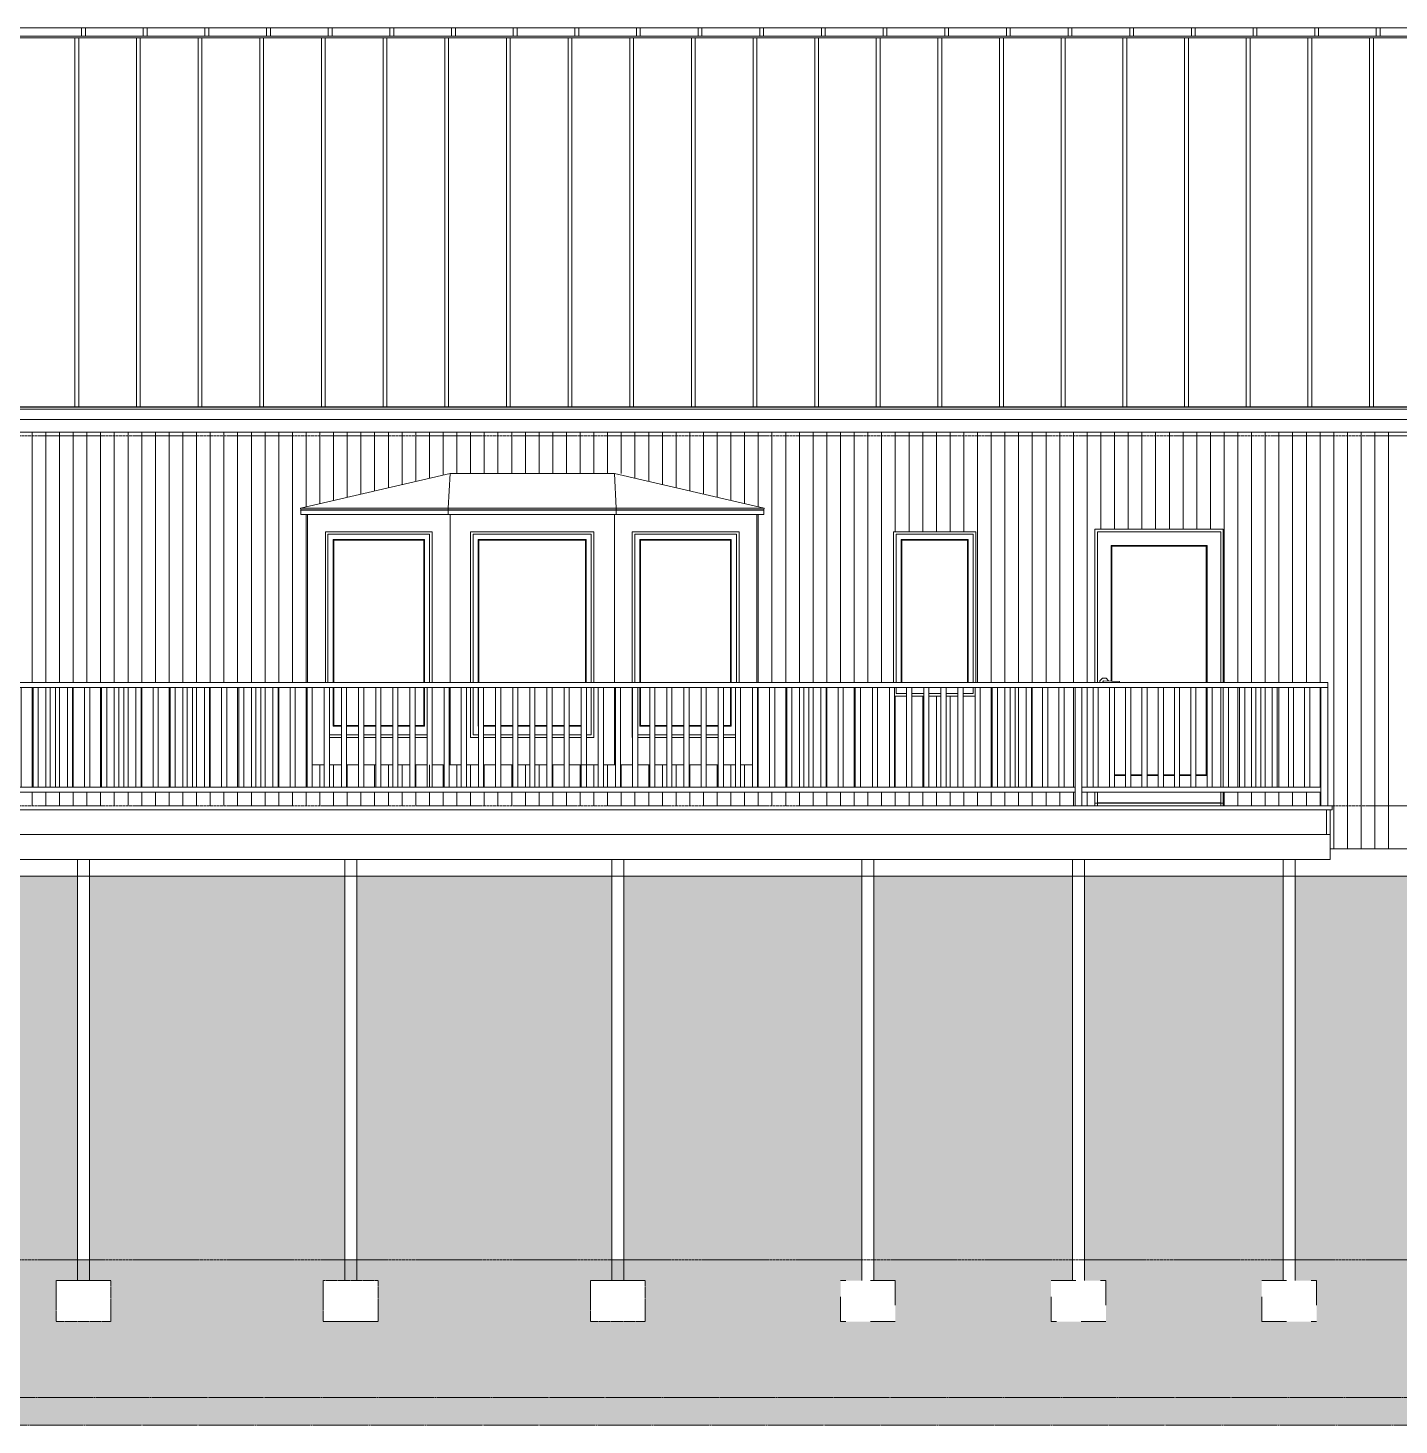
# Model space of a CAD drawing. Header units: inches. Extents: x 99 to 15695, y -7208 to 2559.
# Drawn here: x 12222.1 to 12622.3, y -3884.5 to -3476.8 of the extents above; entities that cross this region are included whole.
import ezdxf

# ---------------------------------------------------------------- set-up
doc = ezdxf.new("R2010")
doc.units = ezdxf.units.IN
doc.header["$LTSCALE"] = 96
doc.header["$MEASUREMENT"] = 0
doc.linetypes.add('Dash', pattern=[0.225, 0.15, -0.075])
doc.linetypes.add('Dot', pattern=[0.15, 0.075, -0.075])
doc.layers.add('Common', color=4, linetype='Continuous', lineweight=5)
doc.layers.add('Section', color=6, linetype='Continuous', lineweight=20)
doc.layers.add('Hatch', color=7, linetype='Continuous', lineweight=0, true_color=0x919191)
pattern_1 = [(95, (0, 0), (27.5776, 23.140354), [3.75, -41.25]), (40, (0, 0), (-31.49961, 21.68841), [3, -33]), (145.45144, (2.298, 1.93), (-3.92201, 44.82876), [3.18701, -35.05711]), (91.1842, (-7.07, 7.07), (43.58467, 31.88069), [5.625, -61.875]), (141.63564, (-3.44, 9.73), (-1.395, 67.48558), [4.78052, -52.58569]), (36.18416, (-7.07, 7.07), (-1.395, 67.48558), [4.5, -49.5]), (66, (-1.768, 8.84), (35.33858, 6.869124), [3.75, -41.25]), (11, (-1.768, 8.84), (-17.03543, 34.24042), [3, -33]), (116.45144, (1.177, 9.41), (18.30315, 41.109545), [3.18701, -35.05711]), (82.5, (0, 0), (-11.339659, 12.199491), [0, -32.6, 0, -33.5, 0, -33.125]), (52.5, (0, 0), (-4.643647, 23.245472), [0, -19.1, 0, -31.85, 0, -12.625]), (12.5, (-7.884, -7.884), (19.670908, 18.076038), [0, -12.5, 0, -39, 0, -51.75]), (2.5, (-11.42, -11.42), (17.0795, 24.15799), [0, -16.25, 0, -25.9, 0, -36.75])]

# ---------------------------------------------------------------- blocks, each defined once
blk = doc.blocks.new('*U270')
at = {"layer": 'Common', "linetype": 'Continuous', "transparency": 33554687}
for p, q in [((-0.75, -14.5), (-0.75, 14.5)), ((0.75, 14.5), (0.75, -14.5))]:
    blk.add_line(p, q, dxfattribs=at)
blk = doc.blocks.new('*U271')
at = {"layer": 'Common', "color": 0, "linetype": 'ByBlock', "lineweight": -2, "transparency": 16777216}
for p in [(0, 0), (5, 0), (10, 0), (15, 0), (20, 0), (25, 0), (30, 0), (35, 0), (40, 0), (45, 0), (50, 0), (55, 0), (60, 0), (65, 0), (70, 0), (75, 0), (80, 0), (85, 0), (90, 0), (95, 0), (100, 0), (105, 0), (110, 0), (115, 0), (120, 0), (125, 0), (130, 0), (135, 0), (140, 0), (145, 0), (150, 0), (155, 0), (160, 0), (165, 0), (170, 0), (175, 0), (180, 0), (185, 0), (190, 0), (195, 0), (200, 0), (205, 0), (210, 0), (215, 0), (220, 0), (225, 0), (230, 0), (235, 0), (240, 0), (245, 0), (250, 0), (255, 0), (260, 0), (265, 0), (270, 0), (275, 0), (280, 0), (285, 0), (290, 0), (295, 0), (300, 0), (305, 0), (310, 0), (315, 0), (320, 0), (325, 0), (330, 0), (335, 0), (340, 0), (345, 0), (350, 0), (355, 0), (360, 0), (365, 0), (370, 0), (375, 0), (380, 0), (385, 0), (390, 0), (395, 0), (400, 0), (405, 0), (410, 0), (415, 0), (420, 0), (425, 0), (430, 0), (435, 0), (440, 0), (445, 0), (450, 0), (455, 0), (460, 0), (465, 0), (470, 0), (475, 0), (480, 0), (485, 0), (490, 0), (495, 0)]:
    blk.add_blockref('*U270', p, dxfattribs=at)
blk = doc.blocks.new('*U280')
at = {"layer": 'Hatch', "linetype": 'Continuous', "lineweight": 0, "transparency": 33554687}
for p, q in [((0.42, 55.28), (0.42, 52.89)), ((1.55, 55.28), (1.55, 52.89)), ((-1.55, 52.43), (-1.55, -55.28)), ((-0.42, 52.43), (-0.42, -55.28))]:
    blk.add_line(p, q, dxfattribs=at)
blk = doc.blocks.new('*U281')
at = {"layer": 'Common', "color": 0, "linetype": 'ByBlock', "lineweight": -2, "transparency": 16777216}
for p in [(-810, 0), (-792, 0), (-774, 0), (-756, 0), (-738, 0), (-720, 0), (-702, 0), (-684, 0), (-666, 0), (-648, 0), (-630, 0), (-612, 0), (-594, 0), (-576, 0), (-558, 0), (-540, 0), (-522, 0), (-504, 0), (-486, 0), (-468, 0), (-450, 0), (-432, 0)]:
    blk.add_blockref('*U280', p, dxfattribs=at)

msp = doc.modelspace()

# ---------------------------------------------------------------- hatches: boundary and pattern name
at = {"layer": 'Hatch'}
h = msp.add_hatch(dxfattribs=at)
h.set_pattern_fill('AR-CONC', color=256, scale=5, angle=45)
h.set_pattern_definition(pattern_1)
h.paths.add_polyline_path([(11844.03, -3724.32), (11833.28, -3724.32), (11833.28, -3836.32), (11844.03, -3836.32)])
h.paths.add_polyline_path([(11923.28, -3724.32), (11847.53, -3724.32), (11847.53, -3836.32), (11923.28, -3836.32)])
h.paths.add_polyline_path([(12002.53, -3724.32), (11926.78, -3724.32), (11926.78, -3836.32), (12002.53, -3836.32)])
h.paths.add_polyline_path([(12527.03, -3724.32), (12469.03, -3724.32), (12469.03, -3836.32), (12527.03, -3836.32)])
h.paths.add_polyline_path([(12588.53, -3724.32), (12530.53, -3724.32), (12530.53, -3836.32), (12588.53, -3836.32)])
h.paths.add_polyline_path([(13033.28, -3724.32), (12592.03, -3724.32), (12592.03, -3836.32), (13033.28, -3836.32)])
h.paths.add_polyline_path([(12080.53, -3836.32), (12080.53, -3724.32), (12006.03, -3724.32), (12006.03, -3836.32)])
h.paths.add_polyline_path([(12158.53, -3836.32), (12158.53, -3724.32), (12084.03, -3724.32), (12084.03, -3836.32)])
h.paths.add_polyline_path([(12236.53, -3836.32), (12236.53, -3724.32), (12162.03, -3724.32), (12162.03, -3836.32)])
h.paths.add_polyline_path([(12314.53, -3836.32), (12314.53, -3724.32), (12240.03, -3724.32), (12240.03, -3836.32)])
h.paths.add_polyline_path([(12392.53, -3836.32), (12392.53, -3724.32), (12318.03, -3724.32), (12318.03, -3836.32)])
h.paths.add_polyline_path([(12396.03, -3724.32), (12396.03, -3836.32), (12465.53, -3836.32), (12465.53, -3724.32)])
h = msp.add_hatch(dxfattribs=at)
h.set_pattern_fill('AR-CONC', color=256, scale=5, angle=45)
h.set_pattern_definition(pattern_1)
h.paths.add_polyline_path([(13039.28, -3876.5), (13033.28, -3876.5), (11833.28, -3876.5), (11827.28, -3876.5), (11827.28, -3884.5), (13039.28, -3884.5)])
h.paths.add_polyline_path([(12230.28, -3854.32), (12230.28, -3842.32), (12246.28, -3842.32), (12246.28, -3854.32)], flags=16)
h.paths.add_polyline_path([(12324.28, -3854.32), (12308.28, -3854.32), (12308.28, -3842.32), (12324.28, -3842.32)], flags=16)
h.paths.add_polyline_path([(12402.28, -3854.32), (12386.28, -3854.32), (12386.28, -3842.32), (12402.28, -3842.32)], flags=16)
h.paths.add_polyline_path([(12152.28, -3842.32), (12168.28, -3842.32), (12168.28, -3854.32), (12152.28, -3854.32)], flags=16)
h.paths.add_polyline_path([(12090.28, -3842.32), (12090.28, -3854.32), (12074.28, -3854.32), (12074.28, -3842.32)], flags=16)
h.paths.add_polyline_path([(13033.28, -3836.32), (12592.03, -3836.32), (12592.03, -3842.32), (12598.28, -3842.32), (12598.28, -3854.32), (12582.28, -3854.32), (12582.28, -3842.32), (12588.53, -3842.32), (12588.53, -3836.32), (12530.53, -3836.32), (12530.53, -3842.32), (12536.78, -3842.32), (12536.78, -3854.32), (12520.78, -3854.32), (12520.78, -3842.32), (12527.03, -3842.32), (12527.03, -3836.32), (12469.03, -3836.32), (12469.03, -3842.32), (12475.28, -3842.32), (12475.28, -3854.32), (12459.28, -3854.32), (12459.28, -3842.32), (12465.53, -3842.32), (12465.53, -3836.32), (12006.03, -3836.32), (12006.03, -3842.32), (12012.28, -3842.32), (12012.28, -3854.32), (11996.28, -3854.32), (11996.28, -3842.32), (12002.53, -3842.32), (12002.53, -3836.32), (11926.78, -3836.32), (11926.78, -3842.32), (11933.03, -3842.32), (11933.03, -3854.32), (11917.03, -3854.32), (11917.03, -3842.32), (11923.28, -3842.32), (11923.28, -3836.32), (11847.53, -3836.32), (11847.53, -3842.32), (11853.78, -3842.32), (11853.78, -3854.32), (11837.78, -3854.32), (11837.78, -3842.32), (11844.03, -3842.32), (11844.03, -3836.32), (11833.28, -3836.32), (11833.28, -3876.5), (13033.28, -3876.5)])

# ---------------------------------------------------------------- linework, layer by layer
at = {"layer": 'Common', "linetype": 'Continuous', "transparency": 33554687}
for p, q in [((13057.28, -3479.2), (11809.28, -3479.2)), ((13057.28, -3479.66), (11809.28, -3479.66)), ((11809.23, -3587.37), (13057.33, -3587.37)), ((13057.28, -3587.49), (11809.28, -3587.49)), ((12308.9, -3623.82), (12308.9, -3667.82)), ((12308.9, -3623.82), (12340.08, -3623.82)), ((12340.08, -3623.82), (12308.9, -3623.82)), ((12308.9, -3667.82), (12308.9, -3623.82)), ((12340.08, -3623.82), (12340.08, -3667.82)), ((12340.08, -3667.82), (12340.08, -3623.82)), ((12351.28, -3623.82), (12351.28, -3667.82)), ((12351.28, -3623.82), (12387.28, -3623.82)), ((12387.28, -3623.82), (12351.28, -3623.82)), ((12351.28, -3667.82), (12351.28, -3623.82)), ((12387.28, -3623.82), (12387.28, -3667.82)), ((12387.28, -3667.82), (12387.28, -3623.82)), ((12398.47, -3623.82), (12398.47, -3667.82)), ((12429.65, -3623.82), (12398.47, -3623.82)), ((12398.47, -3623.82), (12429.65, -3623.82)), ((12398.47, -3667.82), (12398.47, -3623.82)), ((12429.65, -3623.82), (12429.65, -3667.82)), ((12429.65, -3667.82), (12429.65, -3623.82)), ((12474.78, -3667.82), (12474.78, -3623.82)), ((12474.78, -3667.82), (12474.78, -3623.82)), ((12474.78, -3623.82), (12498.78, -3623.82)), ((12498.78, -3623.82), (12474.78, -3623.82)), ((12498.78, -3623.82), (12498.78, -3667.82)), ((12498.78, -3667.82), (12498.78, -3623.82)), ((12533.53, -3623.07), (12533.53, -3667.82)), ((12533.53, -3623.07), (12571.03, -3623.07)), ((12533.53, -3623.07), (12533.53, -3667.82)), ((12533.53, -3623.07), (12571.03, -3623.07)), ((12534.28, -3623.82), (12534.28, -3667.82)), ((12534.28, -3623.82), (12570.28, -3623.82)), ((12570.28, -3667.82), (12570.28, -3623.82)), ((12571.03, -3623.07), (12571.03, -3667.82)), ((12571.03, -3667.82), (12571.03, -3623.07)), ((12339.33, -3624.57), (12309.65, -3624.57)), ((12309.65, -3667.82), (12309.65, -3624.57)), ((12311.15, -3626.07), (12337.83, -3626.07)), ((12311.15, -3626.07), (12311.34, -3626.26)), ((12311.15, -3626.07), (12311.15, -3667.82)), ((12311.34, -3626.26), (12337.64, -3626.26)), ((12311.34, -3667.82), (12311.34, -3626.26)), ((12337.83, -3626.07), (12337.64, -3626.26)), ((12337.64, -3626.26), (12337.64, -3667.82)), ((12337.83, -3626.07), (12337.83, -3667.82)), ((12339.33, -3624.57), (12339.33, -3667.82)), ((12386.53, -3624.57), (12352.03, -3624.57)), ((12352.03, -3667.82), (12352.03, -3624.57)), ((12353.53, -3626.07), (12385.03, -3626.07)), ((12353.53, -3626.07), (12353.72, -3626.26)), ((12353.53, -3626.07), (12353.53, -3667.82)), ((12353.72, -3626.26), (12384.84, -3626.26)), ((12353.72, -3667.82), (12353.72, -3626.26)), ((12385.03, -3626.07), (12384.84, -3626.26)), ((12384.84, -3626.26), (12384.84, -3667.82)), ((12385.03, -3626.07), (12385.03, -3667.82)), ((12386.53, -3624.57), (12386.53, -3667.82)), ((12399.22, -3624.57), (12399.22, -3667.82)), ((12399.22, -3624.57), (12428.9, -3624.57)), ((12427.4, -3626.07), (12400.72, -3626.07)), ((12400.72, -3626.07), (12400.91, -3626.26)), ((12400.72, -3626.07), (12400.72, -3667.82)), ((12427.21, -3626.26), (12400.91, -3626.26)), ((12400.91, -3626.26), (12400.91, -3667.82)), ((12427.4, -3626.07), (12427.21, -3626.26)), ((12427.21, -3667.82), (12427.21, -3626.26)), ((12427.4, -3626.07), (12427.4, -3667.82)), ((12428.9, -3667.82), (12428.9, -3624.57)), ((12498.03, -3624.57), (12475.53, -3624.57)), ((12475.53, -3624.57), (12475.53, -3667.82)), ((12477.03, -3667.82), (12477.03, -3626.07)), ((12477.03, -3626.07), (12477.22, -3626.26)), ((12477.03, -3626.07), (12496.53, -3626.07)), ((12477.22, -3667.82), (12477.22, -3626.26)), ((12477.22, -3626.26), (12496.34, -3626.26)), ((12496.34, -3626.26), (12496.53, -3626.07)), ((12496.34, -3626.26), (12496.34, -3667.82)), ((12496.53, -3626.07), (12496.53, -3667.82)), ((12498.03, -3667.82), (12498.03, -3624.57)), ((12538.28, -3627.82), (12538.28, -3667.42)), ((12538.28, -3627.82), (12566.28, -3627.82)), ((12538.28, -3627.82), (12538.5, -3628.04)), ((12538.5, -3667.42), (12538.5, -3628.04)), ((12538.5, -3628.04), (12566.06, -3628.04)), ((12566.28, -3627.82), (12566.06, -3628.04)), ((12566.06, -3628.04), (12566.06, -3667.82)), ((12566.28, -3627.82), (12566.28, -3667.82)), ((12601.53, -3667.82), (12015.53, -3667.82)), ((12535.75, -3666.55), (12535.01, -3667.29)), ((12535.01, -3667.29), (12535.01, -3667.82)), ((12536.8, -3666.55), (12535.75, -3666.55)), ((12536.09, -3667.36), (12535.82, -3667.63)), ((12535.82, -3667.63), (12535.82, -3667.82)), ((12536.09, -3667.36), (12540.74, -3667.48)), ((12536.8, -3666.55), (12537.55, -3667.29)), ((12537.55, -3667.4), (12537.55, -3667.29)), ((12540.74, -3667.82), (12540.74, -3667.48)), ((12601.53, -3703.82), (12601.53, -3667.82)), ((12601.53, -3669.32), (12015.53, -3669.32)), ((12311.15, -3669.32), (12311.15, -3680.57)), ((12311.34, -3680.38), (12311.34, -3669.32)), ((12337.64, -3669.32), (12337.64, -3680.38)), ((12337.83, -3669.32), (12337.83, -3680.57)), ((12351.28, -3683.82), (12351.28, -3669.32)), ((12351.28, -3669.32), (12351.28, -3683.82)), ((12352.03, -3683.07), (12352.03, -3669.32)), ((12353.53, -3669.32), (12353.53, -3680.57)), ((12386.53, -3669.32), (12386.53, -3683.07)), ((12387.28, -3683.82), (12387.28, -3669.32)), ((12387.28, -3669.32), (12387.28, -3683.82)), ((12398.47, -3683.82), (12398.47, -3669.32)), ((12398.47, -3669.32), (12398.47, -3683.82)), ((12400.72, -3669.32), (12400.72, -3680.57)), ((12400.91, -3669.32), (12400.91, -3680.38)), ((12427.21, -3680.38), (12427.21, -3669.32)), ((12427.4, -3669.32), (12427.4, -3680.57)), ((12475.08, -3671.82), (12478.58, -3671.82)), ((12475.53, -3671.07), (12478.58, -3671.07)), ((12480.08, -3671.07), (12483.58, -3671.07)), ((12480.08, -3671.82), (12483.58, -3671.82)), ((12480.08, -3671.82), (12483.58, -3671.82)), ((12485.08, -3671.07), (12488.58, -3671.07)), ((12488.33, -3671.82), (12485.08, -3671.82)), ((12485.08, -3671.82), (12488.58, -3671.82)), ((12490.08, -3671.07), (12493.58, -3671.07)), ((12490.08, -3671.82), (12493.58, -3671.82)), ((12490.08, -3671.82), (12493.58, -3671.82)), ((12495.08, -3671.07), (12498.03, -3671.07)), ((12495.08, -3671.82), (12498.58, -3671.82)), ((12498.03, -3671.07), (12498.03, -3669.32)), ((12508.78, -3698.32), (12508.78, -3669.32)), ((12510.28, -3669.32), (12510.28, -3698.32)), ((12513.53, -3669.32), (12513.53, -3698.32)), ((12515.03, -3698.32), (12515.03, -3669.32)), ((12518.28, -3669.32), (12518.28, -3698.32)), ((12519.78, -3669.32), (12519.78, -3698.32)), ((12523.03, -3698.32), (12523.03, -3669.32)), ((12524.53, -3669.32), (12524.53, -3698.32)), ((12527.78, -3703.82), (12527.78, -3669.32)), ((12529.78, -3669.32), (12529.78, -3703.82)), ((12533.03, -3669.32), (12533.03, -3698.32)), ((12534.53, -3698.32), (12534.53, -3669.32)), ((12537.78, -3669.32), (12537.78, -3698.32)), ((12539.28, -3698.32), (12539.28, -3669.32)), ((12542.53, -3698.32), (12542.53, -3669.32)), ((12544.03, -3669.32), (12544.03, -3698.32)), ((12547.28, -3698.32), (12547.28, -3669.32)), ((12548.78, -3669.32), (12548.78, -3698.32)), ((12552.03, -3669.32), (12552.03, -3698.32)), ((12553.53, -3669.32), (12553.53, -3698.32)), ((12556.78, -3698.32), (12556.78, -3669.32)), ((12558.28, -3669.32), (12558.28, -3698.32)), ((12561.53, -3669.32), (12561.53, -3698.32)), ((12563.03, -3669.32), (12563.03, -3698.32)), ((12566.06, -3669.32), (12566.06, -3694.73)), ((12566.28, -3698.32), (12566.28, -3669.32)), ((12567.78, -3698.32), (12567.78, -3669.32)), ((12570.28, -3669.32), (12570.28, -3698.32)), ((12571.03, -3669.32), (12571.03, -3698.32)), ((12572.53, -3698.32), (12572.53, -3669.32)), ((12575.78, -3669.32), (12575.78, -3698.32)), ((12577.28, -3698.32), (12577.28, -3669.32)), ((12580.53, -3698.32), (12580.53, -3669.32)), ((12582.03, -3698.32), (12582.03, -3669.32)), ((12585.28, -3698.32), (12585.28, -3669.32)), ((12586.78, -3698.32), (12586.78, -3669.32)), ((12590.03, -3669.32), (12590.03, -3698.32)), ((12591.53, -3698.32), (12591.53, -3669.32)), ((12594.78, -3669.32), (12594.78, -3698.32)), ((12596.28, -3669.32), (12596.28, -3698.32)), ((12599.53, -3703.82), (12599.53, -3669.32)), ((12311.15, -3680.57), (12311.34, -3680.38)), ((12311.15, -3680.57), (12313.58, -3680.57)), ((12313.58, -3680.38), (12311.34, -3680.38)), ((12318.58, -3680.38), (12315.08, -3680.38)), ((12315.08, -3680.57), (12318.58, -3680.57)), ((12323.58, -3680.38), (12320.08, -3680.38)), ((12320.08, -3680.57), (12323.58, -3680.57)), ((12328.58, -3680.38), (12325.08, -3680.38)), ((12325.08, -3680.57), (12328.58, -3680.57)), ((12333.58, -3680.38), (12330.08, -3680.38)), ((12330.08, -3680.57), (12333.58, -3680.57)), ((12337.64, -3680.38), (12335.08, -3680.38)), ((12335.08, -3680.57), (12337.83, -3680.57)), ((12337.83, -3680.57), (12337.64, -3680.38)), ((12353.53, -3680.57), (12353.58, -3680.51)), ((12353.53, -3680.57), (12353.58, -3680.57)), ((12358.58, -3680.38), (12355.08, -3680.38)), ((12355.08, -3680.57), (12358.58, -3680.57)), ((12363.58, -3680.38), (12360.08, -3680.38)), ((12360.08, -3680.57), (12363.58, -3680.57)), ((12368.58, -3680.38), (12365.08, -3680.38)), ((12365.08, -3680.57), (12368.58, -3680.57)), ((12373.58, -3680.38), (12370.08, -3680.38)), ((12370.08, -3680.57), (12373.58, -3680.57)), ((12378.58, -3680.38), (12375.08, -3680.38)), ((12375.08, -3680.57), (12378.58, -3680.57)), ((12383.58, -3680.38), (12380.08, -3680.38)), ((12380.08, -3680.57), (12383.58, -3680.57)), ((12400.72, -3680.57), (12400.91, -3680.38)), ((12403.58, -3680.57), (12400.72, -3680.57)), ((12400.91, -3680.38), (12403.58, -3680.38)), ((12405.08, -3680.38), (12408.58, -3680.38)), ((12408.58, -3680.57), (12405.08, -3680.57)), ((12410.08, -3680.38), (12413.58, -3680.38)), ((12413.58, -3680.57), (12410.08, -3680.57)), ((12415.08, -3680.38), (12418.58, -3680.38)), ((12418.58, -3680.57), (12415.08, -3680.57)), ((12420.08, -3680.38), (12423.58, -3680.38)), ((12423.58, -3680.57), (12420.08, -3680.57)), ((12425.08, -3680.38), (12427.21, -3680.38)), ((12427.4, -3680.57), (12425.08, -3680.57)), ((12427.4, -3680.57), (12427.21, -3680.38)), ((12313.58, -3683.07), (12310.08, -3683.07)), ((12310.08, -3683.82), (12313.58, -3683.82)), ((12313.58, -3683.82), (12310.08, -3683.82)), ((12318.58, -3683.07), (12315.08, -3683.07)), ((12315.08, -3683.82), (12318.58, -3683.82)), ((12318.58, -3683.82), (12315.08, -3683.82)), ((12323.58, -3683.07), (12320.08, -3683.07)), ((12320.08, -3683.82), (12323.58, -3683.82)), ((12323.58, -3683.82), (12320.08, -3683.82)), ((12328.58, -3683.07), (12325.08, -3683.07)), ((12325.08, -3683.82), (12328.58, -3683.82)), ((12328.58, -3683.82), (12325.08, -3683.82)), ((12333.58, -3683.07), (12330.08, -3683.07)), ((12330.08, -3683.82), (12333.58, -3683.82)), ((12333.58, -3683.82), (12330.08, -3683.82)), ((12338.58, -3683.07), (12335.08, -3683.07)), ((12338.58, -3683.82), (12335.08, -3683.82)), ((12335.08, -3683.82), (12338.58, -3683.82)), ((12351.28, -3683.82), (12353.58, -3683.82)), ((12353.58, -3683.82), (12351.28, -3683.82)), ((12353.58, -3683.07), (12352.03, -3683.07)), ((12358.58, -3683.07), (12355.08, -3683.07)), ((12355.08, -3683.82), (12358.58, -3683.82)), ((12358.58, -3683.82), (12355.08, -3683.82)), ((12363.58, -3683.07), (12360.08, -3683.07)), ((12360.08, -3683.82), (12363.58, -3683.82)), ((12363.58, -3683.82), (12360.08, -3683.82)), ((12368.58, -3683.07), (12365.08, -3683.07)), ((12365.08, -3683.82), (12368.58, -3683.82)), ((12368.58, -3683.82), (12365.08, -3683.82)), ((12373.58, -3683.07), (12370.08, -3683.07)), ((12370.08, -3683.82), (12373.58, -3683.82)), ((12373.58, -3683.82), (12370.08, -3683.82)), ((12378.58, -3683.07), (12375.08, -3683.07)), ((12375.08, -3683.82), (12378.58, -3683.82)), ((12378.58, -3683.82), (12375.08, -3683.82)), ((12383.58, -3683.07), (12380.08, -3683.07)), ((12380.08, -3683.82), (12383.58, -3683.82)), ((12383.58, -3683.82), (12380.08, -3683.82)), ((12386.53, -3683.07), (12385.08, -3683.07)), ((12387.28, -3683.82), (12385.08, -3683.82)), ((12385.08, -3683.82), (12387.28, -3683.82)), ((12398.47, -3683.82), (12398.58, -3683.82)), ((12398.58, -3683.82), (12398.47, -3683.82)), ((12400.08, -3683.07), (12403.58, -3683.07)), ((12400.08, -3683.82), (12403.58, -3683.82)), ((12403.58, -3683.82), (12400.08, -3683.82)), ((12405.08, -3683.07), (12408.58, -3683.07)), ((12405.08, -3683.82), (12408.58, -3683.82)), ((12408.58, -3683.82), (12405.08, -3683.82)), ((12410.08, -3683.07), (12413.58, -3683.07)), ((12410.08, -3683.82), (12413.58, -3683.82)), ((12413.58, -3683.82), (12410.08, -3683.82)), ((12415.08, -3683.07), (12418.58, -3683.07)), ((12415.08, -3683.82), (12418.58, -3683.82)), ((12418.58, -3683.82), (12415.08, -3683.82)), ((12420.08, -3683.07), (12423.58, -3683.07)), ((12420.08, -3683.82), (12423.58, -3683.82)), ((12423.58, -3683.82), (12420.08, -3683.82)), ((12425.08, -3683.07), (12428.58, -3683.07)), ((12428.58, -3683.82), (12425.08, -3683.82)), ((12425.08, -3683.82), (12428.58, -3683.82)), ((12542.53, -3694.73), (12539.28, -3694.73)), ((12542.53, -3694.95), (12539.28, -3694.95)), ((12547.28, -3694.73), (12544.03, -3694.73)), ((12547.28, -3694.95), (12544.03, -3694.95)), ((12552.03, -3694.73), (12548.78, -3694.73)), ((12552.03, -3694.95), (12548.78, -3694.95)), ((12556.78, -3694.73), (12553.53, -3694.73)), ((12556.78, -3694.95), (12553.53, -3694.95)), ((12561.53, -3694.73), (12558.28, -3694.73)), ((12561.53, -3694.95), (12558.28, -3694.95)), ((12566.06, -3694.73), (12563.03, -3694.73)), ((12566.28, -3694.95), (12563.03, -3694.95)), ((12566.06, -3694.73), (12566.28, -3694.95)), ((12013.53, -3698.32), (12527.78, -3698.32)), ((12527.78, -3699.82), (12013.53, -3699.82)), ((12529.78, -3698.32), (12599.53, -3698.32)), ((12599.53, -3699.82), (12529.78, -3699.82)), ((12533.53, -3699.82), (12533.53, -3703.82)), ((12533.53, -3699.82), (12533.53, -3703.82)), ((12534.28, -3699.82), (12534.28, -3703.82)), ((12570.28, -3699.82), (12570.28, -3703.82)), ((12571.03, -3699.82), (12571.03, -3703.82)), ((12571.03, -3699.82), (12571.03, -3703.82)), ((12602.78, -3704.95), (12015.78, -3704.95)), ((12602.78, -3703.82), (12454.78, -3703.82)), ((12533.53, -3703.82), (12533.53, -3703.07)), ((12533.53, -3703.07), (12571.03, -3703.07)), ((12534.28, -3702.95), (12570.28, -3702.95)), ((12535.03, -3702.95), (12535.03, -3703.07)), ((12571.03, -3703.07), (12571.03, -3703.82)), ((12601.15, -3712.2), (12601.15, -3704.95)), ((12602.28, -3719.45), (12602.28, -3704.95)), ((12602.78, -3704.95), (12602.78, -3703.82)), ((12602.28, -3712.2), (12016.28, -3712.2)), ((12016.28, -3719.45), (12602.28, -3719.45)), ((12236.53, -3842.32), (12236.53, -3719.45)), ((12240.03, -3719.45), (12240.03, -3842.32)), ((12314.53, -3842.32), (12314.53, -3719.45)), ((12318.03, -3719.45), (12318.03, -3842.32)), ((12392.53, -3842.32), (12392.53, -3719.45)), ((12396.03, -3719.45), (12396.03, -3842.32)), ((12465.53, -3719.45), (12465.53, -3842.32)), ((12469.03, -3842.32), (12469.03, -3719.45)), ((12527.03, -3842.32), (12527.03, -3719.45)), ((12530.53, -3719.45), (12530.53, -3842.32)), ((12588.53, -3842.32), (12588.53, -3719.45)), ((12592.03, -3719.45), (12592.03, -3842.32))]:
    msp.add_line(p, q, dxfattribs=at)
at = {"layer": 'Common'}
for p, q in [((13057.28, -3588.03), (11809.28, -3588.03)), ((11809.28, -3591.03), (13057.28, -3591.03)), ((11833.28, -3594.74), (13033.28, -3594.74)), ((12301.6, -3616.94), (12345.28, -3606.82)), ((12344.78, -3616.94), (12345.28, -3606.82)), ((12345.28, -3606.82), (12393.28, -3606.82)), ((12393.28, -3606.82), (12436.95, -3616.94)), ((12393.78, -3616.94), (12393.28, -3606.82)), ((12301.71, -3617.43), (12301.6, -3616.94)), ((12301.6, -3616.94), (12436.95, -3616.94)), ((12301.66, -3617.45), (12301.71, -3617.43)), ((12301.71, -3617.57), (12301.66, -3617.45)), ((12301.71, -3617.43), (12436.85, -3617.43)), ((12301.71, -3618.11), (12301.71, -3617.57)), ((12301.71, -3617.57), (12436.85, -3617.57)), ((12301.71, -3618.11), (12301.71, -3618.82)), ((12303.71, -3618.82), (12301.71, -3618.82)), ((12303.71, -3618.82), (12436.85, -3618.82)), ((12303.71, -3667.82), (12303.71, -3618.82)), ((12344.78, -3616.94), (12344.78, -3618.82)), ((12345.28, -3667.82), (12345.28, -3618.82)), ((12393.28, -3667.82), (12393.28, -3618.82)), ((12393.78, -3616.94), (12393.78, -3618.82)), ((12434.85, -3667.82), (12434.85, -3618.82)), ((12436.85, -3617.43), (12436.95, -3616.94)), ((12436.9, -3617.45), (12436.85, -3617.43)), ((12436.85, -3617.57), (12436.9, -3617.45)), ((12436.85, -3618.11), (12436.85, -3617.57)), ((12436.85, -3618.11), (12436.85, -3618.82)), ((12345.28, -3691.82), (12345.28, -3669.32)), ((12393.28, -3691.82), (12393.28, -3669.32)), ((12475.53, -3669.32), (12475.53, -3671.07)), ((12305.08, -3691.82), (12308.58, -3691.82)), ((12310.08, -3691.82), (12313.58, -3691.82)), ((12315.08, -3691.82), (12318.58, -3691.82)), ((12320.08, -3691.82), (12323.58, -3691.82)), ((12325.08, -3691.82), (12328.58, -3691.82)), ((12330.08, -3691.82), (12333.58, -3691.82)), ((12335.08, -3691.82), (12338.58, -3691.82)), ((12340.08, -3691.82), (12343.58, -3691.82)), ((12345.08, -3691.82), (12348.58, -3691.82)), ((12350.08, -3691.82), (12353.58, -3691.82)), ((12355.08, -3691.82), (12358.58, -3691.82)), ((12360.08, -3691.82), (12363.58, -3691.82)), ((12365.08, -3691.82), (12368.58, -3691.82)), ((12370.08, -3691.82), (12373.58, -3691.82)), ((12375.08, -3691.82), (12378.58, -3691.82)), ((12380.08, -3691.82), (12388.58, -3691.82)), ((12390.08, -3691.82), (12393.58, -3691.82)), ((12395.08, -3691.82), (12398.58, -3691.82)), ((12400.08, -3691.82), (12403.58, -3691.82)), ((12405.08, -3691.82), (12408.58, -3691.82)), ((12410.08, -3691.82), (12413.58, -3691.82)), ((12415.08, -3691.82), (12418.58, -3691.82)), ((12420.08, -3691.82), (12423.58, -3691.82)), ((12425.08, -3691.82), (12428.58, -3691.82)), ((12430.08, -3691.82), (12433.58, -3691.82))]:
    msp.add_line(p, q, dxfattribs=at)
at = {"layer": 'Common', "linetype": 'Dot', "transparency": 33554687}
for p, q in [((12475.28, -3842.32), (12459.28, -3842.32)), ((12459.28, -3854.32), (12459.28, -3842.32)), ((12475.28, -3842.32), (12475.28, -3854.32)), ((12520.78, -3842.32), (12536.78, -3842.32)), ((12520.78, -3854.32), (12520.78, -3842.32)), ((12536.78, -3842.32), (12536.78, -3854.32)), ((12582.28, -3842.32), (12598.28, -3842.32)), ((12582.28, -3854.32), (12582.28, -3842.32)), ((12598.28, -3842.32), (12598.28, -3854.32)), ((12475.28, -3854.32), (12459.28, -3854.32)), ((12536.78, -3854.32), (12520.78, -3854.32)), ((12582.28, -3854.32), (12598.28, -3854.32))]:
    msp.add_line(p, q, dxfattribs=at)
at = {"layer": 'Common', "linetype": 'Dot', "ltscale": 0.008}
for points in [[(12246.28, -3842.32), (12230.28, -3842.32), (12230.28, -3854.32), (12246.28, -3854.32)], [(12324.28, -3842.32), (12308.28, -3842.32), (12308.28, -3854.32), (12324.28, -3854.32)], [(12402.28, -3842.32), (12386.28, -3842.32), (12386.28, -3854.32), (12402.28, -3854.32)]]:
    msp.add_lwpolyline(points, close=True, dxfattribs=at)
at = {"layer": 'Hatch', "linetype": 'Continuous', "transparency": 33554687}
for p, q in [((12223.28, -3594.74), (12223.28, -3667.82)), ((12227.28, -3594.74), (12227.28, -3667.82)), ((12231.28, -3594.74), (12231.28, -3667.82)), ((12235.28, -3594.74), (12235.28, -3667.82)), ((12239.28, -3594.74), (12239.28, -3667.82)), ((12243.28, -3594.74), (12243.28, -3667.82)), ((12247.28, -3594.74), (12247.28, -3667.82)), ((12251.28, -3594.74), (12251.28, -3667.82)), ((12255.28, -3594.74), (12255.28, -3667.82)), ((12259.28, -3594.74), (12259.28, -3667.82)), ((12263.28, -3594.74), (12263.28, -3667.82)), ((12267.28, -3594.74), (12267.28, -3667.82)), ((12271.28, -3594.74), (12271.28, -3667.82)), ((12275.28, -3594.74), (12275.28, -3667.82)), ((12279.28, -3594.74), (12279.28, -3667.82)), ((12283.28, -3594.74), (12283.28, -3667.82)), ((12287.28, -3594.74), (12287.28, -3667.82)), ((12291.28, -3594.74), (12291.28, -3667.82)), ((12295.28, -3594.74), (12295.28, -3667.82)), ((12299.28, -3594.74), (12299.28, -3667.82)), ((12303.28, -3594.74), (12303.28, -3616.55)), ((12307.28, -3594.74), (12307.28, -3615.62)), ((12311.28, -3594.74), (12311.28, -3614.7)), ((12315.28, -3594.74), (12315.28, -3613.77)), ((12319.28, -3594.74), (12319.28, -3612.84)), ((12323.28, -3594.74), (12323.28, -3611.92)), ((12327.28, -3594.74), (12327.28, -3610.99)), ((12331.28, -3594.74), (12331.28, -3610.06)), ((12335.28, -3594.74), (12335.28, -3609.14)), ((12339.28, -3594.74), (12339.28, -3608.21)), ((12343.28, -3594.74), (12343.28, -3607.28)), ((12347.28, -3594.74), (12347.28, -3606.82)), ((12351.28, -3594.74), (12351.28, -3606.82)), ((12355.28, -3594.74), (12355.28, -3606.82)), ((12359.28, -3594.74), (12359.28, -3606.82)), ((12363.28, -3594.74), (12363.28, -3606.82)), ((12367.28, -3594.74), (12367.28, -3606.82)), ((12371.28, -3594.74), (12371.28, -3606.82)), ((12375.28, -3594.74), (12375.28, -3606.82)), ((12379.28, -3594.74), (12379.28, -3606.82)), ((12383.28, -3594.74), (12383.28, -3606.82)), ((12387.28, -3594.74), (12387.28, -3606.82)), ((12391.28, -3594.74), (12391.28, -3606.82)), ((12395.28, -3594.74), (12395.28, -3606.82)), ((12399.28, -3594.74), (12399.28, -3608.21)), ((12403.28, -3594.74), (12403.28, -3609.14)), ((12407.28, -3594.74), (12407.28, -3610.06)), ((12411.28, -3594.74), (12411.28, -3610.99)), ((12415.28, -3594.74), (12415.28, -3611.92)), ((12419.28, -3594.74), (12419.28, -3612.84)), ((12423.28, -3594.74), (12423.28, -3613.77)), ((12427.28, -3594.74), (12427.28, -3614.7)), ((12431.28, -3594.74), (12431.28, -3615.62)), ((12435.28, -3594.74), (12435.28, -3616.55)), ((12439.28, -3594.74), (12439.28, -3667.82)), ((12443.28, -3594.74), (12443.28, -3667.82)), ((12447.28, -3594.74), (12447.28, -3667.82)), ((12451.28, -3594.74), (12451.28, -3667.82)), ((12455.28, -3594.74), (12455.28, -3667.82)), ((12459.28, -3594.74), (12459.28, -3667.82)), ((12463.28, -3594.74), (12463.28, -3667.82)), ((12467.28, -3594.74), (12467.28, -3667.82)), ((12471.28, -3594.74), (12471.28, -3667.82)), ((12475.28, -3594.74), (12475.28, -3623.82)), ((12479.28, -3594.74), (12479.28, -3623.82)), ((12483.28, -3594.74), (12483.28, -3623.82)), ((12487.28, -3594.74), (12487.28, -3623.82)), ((12491.28, -3594.74), (12491.28, -3623.82)), ((12495.28, -3594.74), (12495.28, -3623.82)), ((12499.28, -3594.74), (12499.28, -3667.82)), ((12503.28, -3594.74), (12503.28, -3667.82)), ((12507.28, -3594.74), (12507.28, -3667.82)), ((12511.28, -3594.74), (12511.28, -3667.82)), ((12515.28, -3594.74), (12515.28, -3667.82)), ((12519.28, -3594.74), (12519.28, -3667.82)), ((12523.28, -3594.74), (12523.28, -3667.82)), ((12527.28, -3594.74), (12527.28, -3667.82)), ((12531.28, -3594.74), (12531.28, -3667.82)), ((12535.28, -3594.74), (12535.28, -3623.07)), ((12539.28, -3594.74), (12539.28, -3623.07)), ((12543.28, -3594.74), (12543.28, -3623.07)), ((12547.28, -3594.74), (12547.28, -3623.07)), ((12551.28, -3594.74), (12551.28, -3623.07)), ((12555.28, -3594.74), (12555.28, -3623.07)), ((12559.28, -3594.74), (12559.28, -3623.07)), ((12563.28, -3594.74), (12563.28, -3623.07)), ((12567.28, -3594.74), (12567.28, -3623.07)), ((12571.28, -3594.74), (12571.28, -3667.82)), ((12575.28, -3594.74), (12575.28, -3667.82)), ((12579.28, -3594.74), (12579.28, -3667.82)), ((12583.28, -3594.74), (12583.28, -3667.82)), ((12587.28, -3594.74), (12587.28, -3667.82)), ((12591.28, -3594.74), (12591.28, -3667.82)), ((12595.28, -3594.74), (12595.28, -3667.82)), ((12599.28, -3594.74), (12599.28, -3667.82)), ((12603.28, -3594.74), (12603.28, -3716.32)), ((12607.28, -3594.74), (12607.28, -3716.32)), ((12611.28, -3594.74), (12611.28, -3716.32)), ((12615.28, -3594.74), (12615.28, -3716.32)), ((12619.28, -3594.74), (12619.28, -3716.32)), ((12303.28, -3618.82), (12303.28, -3667.82)), ((12435.28, -3618.82), (12435.28, -3667.82)), ((12223.28, -3669.32), (12223.28, -3698.32)), ((12227.28, -3669.32), (12227.28, -3698.32)), ((12231.28, -3669.32), (12231.28, -3698.32)), ((12235.28, -3669.32), (12235.28, -3698.32)), ((12243.28, -3669.32), (12243.28, -3698.32)), ((12247.28, -3669.32), (12247.28, -3698.32)), ((12251.28, -3669.32), (12251.28, -3698.32)), ((12255.28, -3669.32), (12255.28, -3698.32)), ((12263.28, -3669.32), (12263.28, -3698.32)), ((12267.28, -3669.32), (12267.28, -3698.32)), ((12271.28, -3669.32), (12271.28, -3698.32)), ((12275.28, -3669.32), (12275.28, -3698.32)), ((12283.28, -3669.32), (12283.28, -3698.32)), ((12287.28, -3669.32), (12287.28, -3698.32)), ((12291.28, -3669.32), (12291.28, -3698.32)), ((12295.28, -3669.32), (12295.28, -3698.32)), ((12303.28, -3669.32), (12303.28, -3698.32)), ((12435.28, -3669.32), (12435.28, -3698.32)), ((12443.28, -3669.32), (12443.28, -3698.32)), ((12447.28, -3669.32), (12447.28, -3698.32)), ((12451.28, -3669.32), (12451.28, -3698.32)), ((12455.28, -3669.32), (12455.28, -3698.32)), ((12463.28, -3669.32), (12463.28, -3698.32)), ((12475.28, -3671.82), (12475.28, -3698.32)), ((12483.28, -3671.82), (12483.28, -3698.32)), ((12487.28, -3671.82), (12487.28, -3698.32)), ((12491.28, -3671.82), (12491.28, -3698.32)), ((12503.28, -3669.32), (12503.28, -3698.32)), ((12507.28, -3669.32), (12507.28, -3698.32)), ((12511.28, -3669.32), (12511.28, -3698.32)), ((12515.28, -3669.32), (12515.28, -3698.32)), ((12527.28, -3669.32), (12527.28, -3698.32)), ((12531.28, -3669.32), (12531.28, -3698.32)), ((12575.28, -3669.32), (12575.28, -3698.32)), ((12579.28, -3669.32), (12579.28, -3698.32)), ((12583.28, -3669.32), (12583.28, -3698.32)), ((12587.28, -3669.32), (12587.28, -3698.32)), ((12599.28, -3669.32), (12599.28, -3698.32)), ((12307.28, -3691.82), (12307.28, -3698.32)), ((12311.28, -3691.82), (12311.28, -3698.32)), ((12315.28, -3691.82), (12315.28, -3698.32)), ((12323.28, -3691.82), (12323.28, -3698.32)), ((12327.28, -3691.82), (12327.28, -3698.32)), ((12331.28, -3691.82), (12331.28, -3698.32)), ((12335.28, -3691.82), (12335.28, -3698.32)), ((12339.28, -3691.82), (12339.28, -3698.32)), ((12343.28, -3691.82), (12343.28, -3698.32)), ((12347.28, -3691.82), (12347.28, -3698.32)), ((12351.28, -3691.82), (12351.28, -3698.32)), ((12355.28, -3691.82), (12355.28, -3698.32)), ((12363.28, -3691.82), (12363.28, -3698.32)), ((12367.28, -3691.82), (12367.28, -3698.32)), ((12371.28, -3691.82), (12371.28, -3698.32)), ((12375.28, -3691.82), (12375.28, -3698.32)), ((12383.28, -3691.82), (12383.28, -3698.32)), ((12387.28, -3691.82), (12387.28, -3698.32)), ((12391.28, -3691.82), (12391.28, -3698.32)), ((12395.28, -3691.82), (12395.28, -3698.32)), ((12403.28, -3691.82), (12403.28, -3698.32)), ((12407.28, -3691.82), (12407.28, -3698.32)), ((12411.28, -3691.82), (12411.28, -3698.32)), ((12415.28, -3691.82), (12415.28, -3698.32)), ((12423.28, -3691.82), (12423.28, -3698.32)), ((12427.28, -3691.82), (12427.28, -3698.32)), ((12431.28, -3691.82), (12431.28, -3698.32)), ((12223.28, -3699.82), (12223.28, -3703.82)), ((12227.28, -3699.82), (12227.28, -3703.82)), ((12231.28, -3699.82), (12231.28, -3703.82)), ((12235.28, -3699.82), (12235.28, -3703.82)), ((12239.28, -3699.82), (12239.28, -3703.82)), ((12243.28, -3699.82), (12243.28, -3703.82)), ((12247.28, -3699.82), (12247.28, -3703.82)), ((12251.28, -3699.82), (12251.28, -3703.82)), ((12255.28, -3699.82), (12255.28, -3703.82)), ((12259.28, -3699.82), (12259.28, -3703.82)), ((12263.28, -3699.82), (12263.28, -3703.82)), ((12267.28, -3699.82), (12267.28, -3703.82)), ((12271.28, -3699.82), (12271.28, -3703.82)), ((12275.28, -3699.82), (12275.28, -3703.82)), ((12279.28, -3699.82), (12279.28, -3703.82)), ((12283.28, -3699.82), (12283.28, -3703.82)), ((12287.28, -3699.82), (12287.28, -3703.82)), ((12291.28, -3699.82), (12291.28, -3703.82)), ((12295.28, -3699.82), (12295.28, -3703.82)), ((12299.28, -3699.82), (12299.28, -3703.82)), ((12303.28, -3699.82), (12303.28, -3703.82)), ((12307.28, -3699.82), (12307.28, -3703.82)), ((12311.28, -3699.82), (12311.28, -3703.82)), ((12315.28, -3699.82), (12315.28, -3703.82)), ((12319.28, -3699.82), (12319.28, -3703.82)), ((12323.28, -3699.82), (12323.28, -3703.82)), ((12327.28, -3699.82), (12327.28, -3703.82)), ((12331.28, -3699.82), (12331.28, -3703.82)), ((12335.28, -3699.82), (12335.28, -3703.82)), ((12339.28, -3699.82), (12339.28, -3703.82)), ((12343.28, -3699.82), (12343.28, -3703.82)), ((12347.28, -3699.82), (12347.28, -3703.82)), ((12351.28, -3699.82), (12351.28, -3703.82)), ((12355.28, -3699.82), (12355.28, -3703.82)), ((12359.28, -3699.82), (12359.28, -3703.82)), ((12363.28, -3699.82), (12363.28, -3703.82)), ((12367.28, -3699.82), (12367.28, -3703.82)), ((12371.28, -3699.82), (12371.28, -3703.82)), ((12375.28, -3699.82), (12375.28, -3703.82)), ((12379.28, -3699.82), (12379.28, -3703.82)), ((12383.28, -3699.82), (12383.28, -3703.82)), ((12387.28, -3699.82), (12387.28, -3703.82)), ((12391.28, -3699.82), (12391.28, -3703.82)), ((12395.28, -3699.82), (12395.28, -3703.82)), ((12399.28, -3699.82), (12399.28, -3703.82)), ((12403.28, -3699.82), (12403.28, -3703.82)), ((12407.28, -3699.82), (12407.28, -3703.82)), ((12411.28, -3699.82), (12411.28, -3703.82)), ((12415.28, -3699.82), (12415.28, -3703.82)), ((12419.28, -3699.82), (12419.28, -3703.82)), ((12423.28, -3699.82), (12423.28, -3703.82)), ((12427.28, -3699.82), (12427.28, -3703.82)), ((12431.28, -3699.82), (12431.28, -3703.82)), ((12435.28, -3699.82), (12435.28, -3703.82)), ((12439.28, -3699.82), (12439.28, -3703.82)), ((12443.28, -3699.82), (12443.28, -3703.82)), ((12447.28, -3699.82), (12447.28, -3703.82)), ((12451.28, -3699.82), (12451.28, -3703.82)), ((12455.28, -3699.82), (12455.28, -3703.82)), ((12459.28, -3699.82), (12459.28, -3703.82)), ((12463.28, -3699.82), (12463.28, -3703.82)), ((12467.28, -3699.82), (12467.28, -3703.82)), ((12471.28, -3699.82), (12471.28, -3703.82)), ((12475.28, -3699.82), (12475.28, -3703.82)), ((12479.28, -3699.82), (12479.28, -3703.82)), ((12483.28, -3699.82), (12483.28, -3703.82)), ((12487.28, -3699.82), (12487.28, -3703.82)), ((12491.28, -3699.82), (12491.28, -3703.82)), ((12495.28, -3699.82), (12495.28, -3703.82)), ((12499.28, -3699.82), (12499.28, -3703.82)), ((12503.28, -3699.82), (12503.28, -3703.82)), ((12507.28, -3699.82), (12507.28, -3703.82)), ((12511.28, -3699.82), (12511.28, -3703.82)), ((12515.28, -3699.82), (12515.28, -3703.82)), ((12519.28, -3699.82), (12519.28, -3703.82)), ((12523.28, -3699.82), (12523.28, -3703.82)), ((12527.28, -3699.82), (12527.28, -3703.82)), ((12531.28, -3699.82), (12531.28, -3703.82)), ((12571.28, -3699.82), (12571.28, -3703.82)), ((12575.28, -3699.82), (12575.28, -3703.82)), ((12579.28, -3699.82), (12579.28, -3703.82)), ((12583.28, -3699.82), (12583.28, -3703.82)), ((12587.28, -3699.82), (12587.28, -3703.82)), ((12591.28, -3699.82), (12591.28, -3703.82)), ((12595.28, -3699.82), (12595.28, -3703.82)), ((12599.28, -3699.82), (12599.28, -3703.82))]:
    msp.add_line(p, q, dxfattribs=at)
at = {"layer": 'Section'}
for p, q in [((11809.28, -3476.81), (13057.28, -3476.81)), ((12602.28, -3716.32), (13033.28, -3716.32)), ((11833.28, -3724.32), (13033.28, -3724.32))]:
    msp.add_line(p, q, dxfattribs=at)
at = {"layer": 'Section', "linetype": 'Dash', "ltscale": 0.015}
for p, q in [((11833.28, -3595.82), (13033.28, -3595.82)), ((11833.28, -3703.82), (13033.28, -3703.82)), ((11833.28, -3836.32), (13033.28, -3836.32))]:
    msp.add_line(p, q, dxfattribs=at)
at = {"layer": 'Section', "linetype": 'Dash', "ltscale": 0.01}
msp.add_line((11833.28, -3876.5), (13033.28, -3876.5), dxfattribs=at)
msp.add_lwpolyline([(13033.28, -3836.32), (13033.28, -3876.5), (13039.28, -3876.5), (13039.28, -3884.5), (11827.28, -3884.5), (11827.28, -3876.5), (11833.28, -3876.5), (11833.28, -3836.32)], dxfattribs=at)

# ---------------------------------------------------------------- block references
at = {"layer": 'Common'}
for name, p in [('*U281', (13047.29, -3532.09)), ('*U271', (12009.33, -3683.82))]:
    msp.add_blockref(name, p, dxfattribs=at)

doc.saveas('drawing.dxf')
